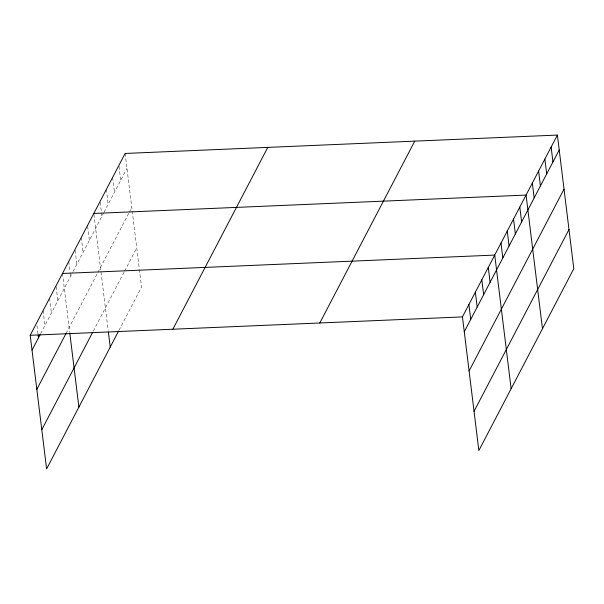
<?xml version="1.0" encoding="UTF-8"?>
<svg xmlns="http://www.w3.org/2000/svg" width="604" height="604" viewBox="0 0 604 604"><rect width="100%" height="100%" fill="white"/><g stroke="black" fill="none" stroke-linecap="round" stroke-linejoin="round"><path stroke-width="0.45" stroke-dasharray="3.02 2.27" d="M40.634 333.672L72.661 272.336M73.076 271.536L103.571 213.121M103.994 212.321L126.968 168.32M66.108 333.302L97.523 273.121M97.946 272.321L128.856 213.114M129.271 212.314L131.778 207.512M93.295 331.105L124.205 271.898M124.628 271.098L136.738 247.889M118.996 330.29L141.555 287.089L139.373 269.354M125.141 153.454L132.117 210.268M132.231 211.181L139.147 267.489M118.988 166.387L120.702 180.317M112.608 177.455L114.435 192.321M106.342 189.46L108.169 204.326M100.196 202.393L101.902 216.323M93.93 214.39L108.154 330.297M87.663 226.394L89.369 240.332M81.283 237.47L83.103 252.329M75.13 250.396L76.836 264.333M68.75 261.472L70.004 271.687M70.117 272.615L70.57 276.33M62.484 273.469L69.679 332.117M56.142 286.764L57.848 300.701M49.566 298.202L51.393 313.068M43.111 310.569L44.938 325.428M36.995 325.722L38.022 334.08"/><path stroke-width="0.91" d="M118.573 331.09L46.606 468.93L30.2 335.296L125.141 153.454L557.394 135.07L573.8 268.704L478.859 450.546L462.445 316.911L557.394 135.07M32.027 350.161L40.204 334.495M36.836 389.354L66.108 333.302M41.797 429.738L92.457 332.706M172.842 329.233L267.783 147.391M319.803 322.981L414.752 141.14M464.272 331.777L559.221 149.935M469.089 370.969L564.03 189.127M474.042 411.354L568.991 229.505M93.809 213.461L526.061 195.077L542.467 328.712M62.484 273.469L494.729 255.084L511.135 388.719M30.2 335.296L462.445 316.911M551.127 147.074L552.954 161.932M544.861 159.071L546.688 173.937M538.594 171.075L540.421 185.941M532.328 183.08L534.155 197.938M519.795 207.081L521.622 221.947M513.528 219.086L515.355 233.944M507.262 231.083L509.089 245.949M500.995 243.087L502.822 257.946M488.274 267.451L490.101 282.317M481.818 279.818L483.645 294.684M475.363 292.185L477.183 307.043M468.908 304.552L470.727 319.41M108.388 332.162L110.222 347.096M69.792 333.038L78.89 407.104M38.143 335.009L38.482 337.795"/></g></svg>
